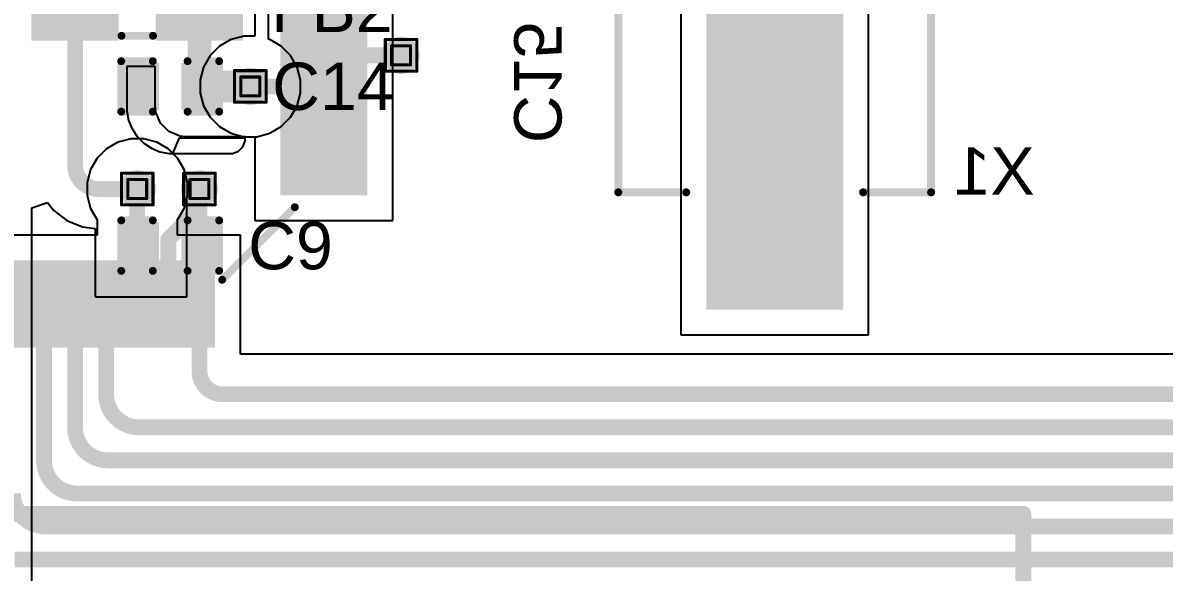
# Model space of a CAD drawing. Header units: inches. Extents: x 0 to 386, y 0 to 148.
# Drawn here: x 119.91 to 138.26, y 48.7 to 57.53 of the extents above; entities that cross this region are included whole.
import ezdxf

# ---------------------------------------------------------------- set-up
doc = ezdxf.new("R2010")
doc.units = ezdxf.units.IN
for name, color, linetype in [('Bottom Layer', 5, 'Continuous'), ('Bottom Overlay', 54, 'Continuous'), ('Bottom Paste', 16, 'Continuous'), ('Bottom Solder', 6, 'Continuous'), ('Drill Drawing', 1, 'Continuous'), ('Top Layer', 1, 'Continuous'), ('Top Overlay', 2, 'Continuous'), ('Top Paste', 8, 'Continuous'), ('Top Solder', 216, 'Continuous'), ('Via Holes', 16, 'Continuous')]:
    doc.layers.add(name, color=color, linetype=linetype)
doc.styles.add('Arial', font='', dxfattribs={"height": 0.2})
doc.styles.get('Arial').set_extended_font_data('Arial')

# ---------------------------------------------------------------- blocks, each defined once
blk = doc.blocks.new('HC_49S_SMD_B_37')
at = {"layer": 'Bottom Layer'}
for points in [[(-7.5, 1), (-2, 1), (-2, -1), (-7.5, -1)], [(2, 1), (7.5, 1), (7.5, -1), (2, -1)]]:
    blk.add_hatch(color=5, dxfattribs=at).paths.add_polyline_path(points)
at = {"layer": 'Bottom Paste'}
for points in [[(-7.5, 1), (-2, 1), (-2, -1), (-7.5, -1)], [(2, 1), (7.5, 1), (7.5, -1), (2, -1)]]:
    blk.add_hatch(color=16, dxfattribs=at).paths.add_polyline_path(points)
at = {"layer": 'Bottom Solder'}
for points in [[(-7.602, 1.102), (-1.898, 1.102), (-1.898, -1.102), (-7.602, -1.102)], [(1.898, 1.102), (7.602, 1.102), (7.602, -1.102), (1.898, -1.102)]]:
    blk.add_hatch(color=6, dxfattribs=at).paths.add_polyline_path(points)
at = {"layer": 'Bottom Overlay', "const_width": 0.127}
for points in [[(-5.715, 1.422), (-5.715, 2.515)], [(5.715, 2.515), (-5.715, 2.515)], [(5.715, 1.422), (5.715, 2.515)], [(-5.715, -2.515), (-5.715, -1.422)], [(5.715, -2.515), (5.715, -1.422)], [(5.715, -2.515), (-5.715, -2.515)]]:
    blk.add_lwpolyline(points, dxfattribs=at)
at = {"layer": 'Bottom Overlay', "const_width": 0.0635}
for points in [[(-5.747, 2.515, 1), (-5.683, 2.515, 1)], [(-5.747, 2.515, 1), (-5.683, 2.515, 1)], [(5.683, 2.515, 1), (5.747, 2.515, 1)], [(5.683, 2.515, 1), (5.747, 2.515, 1)], [(-5.747, 1.422, 1), (-5.683, 1.422, 1)], [(5.683, 1.422, 1), (5.747, 1.422, 1)], [(-5.747, -1.422, 1), (-5.683, -1.422, 1)], [(5.683, -1.422, 1), (5.747, -1.422, 1)], [(-5.747, -2.515, 1), (-5.683, -2.515, 1)], [(-5.747, -2.515, 1), (-5.683, -2.515, 1)], [(5.683, -2.515, 1), (5.747, -2.515, 1)], [(5.683, -2.515, 1), (5.747, -2.515, 1)]]:
    blk.add_lwpolyline(points, format="xyb", close=True, dxfattribs=at)
blk = doc.blocks.new('64_LQFP__10_10__B_39')
at = {"layer": 'Bottom Layer'}
for points in [[(-3.6, 6.35), (-3.6, 5.15), (-3.9, 5.15), (-3.9, 6.35)], [(-3.1, 6.35), (-3.1, 5.15), (-3.4, 5.15), (-3.4, 6.35)], [(-2.6, 6.35), (-2.6, 5.15), (-2.9, 5.15), (-2.9, 6.35)], [(-2.1, 6.35), (-2.1, 5.15), (-2.4, 5.15), (-2.4, 6.35)], [(-1.6, 6.35), (-1.6, 5.15), (-1.9, 5.15), (-1.9, 6.35)], [(-1.1, 6.35), (-1.1, 5.15), (-1.4, 5.15), (-1.4, 6.35)], [(-0.6, 6.35), (-0.6, 5.15), (-0.9, 5.15), (-0.9, 6.35)], [(-0.1, 6.35), (-0.1, 5.15), (-0.4, 5.15), (-0.4, 6.35)], [(0.4, 6.35), (0.4, 5.15), (0.1, 5.15), (0.1, 6.35)], [(0.9, 6.35), (0.9, 5.15), (0.6, 5.15), (0.6, 6.35)], [(1.4, 6.35), (1.4, 5.15), (1.1, 5.15), (1.1, 6.35)], [(1.9, 6.35), (1.9, 5.15), (1.6, 5.15), (1.6, 6.35)], [(2.4, 6.35), (2.4, 5.15), (2.1, 5.15), (2.1, 6.35)], [(2.9, 6.35), (2.9, 5.15), (2.6, 5.15), (2.6, 6.35)], [(3.4, 6.35), (3.4, 5.15), (3.1, 5.15), (3.1, 6.35)], [(3.9, 6.35), (3.9, 5.15), (3.6, 5.15), (3.6, 6.35)], [(-6.35, 3.9), (-5.15, 3.9), (-5.15, 3.6), (-6.35, 3.6)], [(5.15, 3.9), (6.35, 3.9), (6.35, 3.6), (5.15, 3.6)], [(-6.35, 3.4), (-5.15, 3.4), (-5.15, 3.1), (-6.35, 3.1)], [(5.15, 3.4), (6.35, 3.4), (6.35, 3.1), (5.15, 3.1)], [(-6.35, 2.9), (-5.15, 2.9), (-5.15, 2.6), (-6.35, 2.6)], [(5.15, 2.9), (6.35, 2.9), (6.35, 2.6), (5.15, 2.6)], [(-6.35, 2.4), (-5.15, 2.4), (-5.15, 2.1), (-6.35, 2.1)], [(5.15, 2.4), (6.35, 2.4), (6.35, 2.1), (5.15, 2.1)], [(-6.35, 1.9), (-5.15, 1.9), (-5.15, 1.6), (-6.35, 1.6)], [(5.15, 1.9), (6.35, 1.9), (6.35, 1.6), (5.15, 1.6)], [(-6.35, 1.4), (-5.15, 1.4), (-5.15, 1.1), (-6.35, 1.1)], [(5.15, 1.4), (6.35, 1.4), (6.35, 1.1), (5.15, 1.1)], [(-6.35, 0.9), (-5.15, 0.9), (-5.15, 0.6), (-6.35, 0.6)], [(5.15, 0.9), (6.35, 0.9), (6.35, 0.6), (5.15, 0.6)], [(-6.35, 0.4), (-5.15, 0.4), (-5.15, 0.1), (-6.35, 0.1)], [(5.15, 0.4), (6.35, 0.4), (6.35, 0.1), (5.15, 0.1)], [(-6.35, -0.1), (-5.15, -0.1), (-5.15, -0.4), (-6.35, -0.4)], [(5.15, -0.1), (6.35, -0.1), (6.35, -0.4), (5.15, -0.4)], [(-6.35, -0.6), (-5.15, -0.6), (-5.15, -0.9), (-6.35, -0.9)], [(5.15, -0.6), (6.35, -0.6), (6.35, -0.9), (5.15, -0.9)], [(-6.35, -1.1), (-5.15, -1.1), (-5.15, -1.4), (-6.35, -1.4)], [(5.15, -1.1), (6.35, -1.1), (6.35, -1.4), (5.15, -1.4)], [(-6.35, -1.6), (-5.15, -1.6), (-5.15, -1.9), (-6.35, -1.9)], [(5.15, -1.6), (6.35, -1.6), (6.35, -1.9), (5.15, -1.9)], [(-6.35, -2.1), (-5.15, -2.1), (-5.15, -2.4), (-6.35, -2.4)], [(5.15, -2.1), (6.35, -2.1), (6.35, -2.4), (5.15, -2.4)], [(-6.35, -2.6), (-5.15, -2.6), (-5.15, -2.9), (-6.35, -2.9)], [(5.15, -2.6), (6.35, -2.6), (6.35, -2.9), (5.15, -2.9)], [(-6.35, -3.1), (-5.15, -3.1), (-5.15, -3.4), (-6.35, -3.4)], [(5.15, -3.1), (6.35, -3.1), (6.35, -3.4), (5.15, -3.4)], [(-6.35, -3.6), (-5.15, -3.6), (-5.15, -3.9), (-6.35, -3.9)], [(5.15, -3.6), (6.35, -3.6), (6.35, -3.9), (5.15, -3.9)], [(-3.9, -6.35), (-3.9, -5.15), (-3.6, -5.15), (-3.6, -6.35)], [(-3.4, -6.35), (-3.4, -5.15), (-3.1, -5.15), (-3.1, -6.35)], [(-2.9, -6.35), (-2.9, -5.15), (-2.6, -5.15), (-2.6, -6.35)], [(-2.4, -6.35), (-2.4, -5.15), (-2.1, -5.15), (-2.1, -6.35)], [(-1.9, -6.35), (-1.9, -5.15), (-1.6, -5.15), (-1.6, -6.35)], [(-1.4, -6.35), (-1.4, -5.15), (-1.1, -5.15), (-1.1, -6.35)], [(-0.9, -6.35), (-0.9, -5.15), (-0.6, -5.15), (-0.6, -6.35)], [(-0.4, -6.35), (-0.4, -5.15), (-0.1, -5.15), (-0.1, -6.35)], [(0.1, -6.35), (0.1, -5.15), (0.4, -5.15), (0.4, -6.35)], [(0.6, -6.35), (0.6, -5.15), (0.9, -5.15), (0.9, -6.35)], [(1.1, -6.35), (1.1, -5.15), (1.4, -5.15), (1.4, -6.35)], [(1.6, -6.35), (1.6, -5.15), (1.9, -5.15), (1.9, -6.35)], [(2.1, -6.35), (2.1, -5.15), (2.4, -5.15), (2.4, -6.35)], [(2.6, -6.35), (2.6, -5.15), (2.9, -5.15), (2.9, -6.35)], [(3.1, -6.35), (3.1, -5.15), (3.4, -5.15), (3.4, -6.35)], [(3.6, -6.35), (3.6, -5.15), (3.9, -5.15), (3.9, -6.35)]]:
    blk.add_hatch(color=5, dxfattribs=at).paths.add_polyline_path(points)
at = {"layer": 'Bottom Overlay'}
blk.add_hatch(color=54, dxfattribs=at).paths.add_polyline_path([(-5.055, -3.962), (-4.75, -3.962), (-4.75, -3.531), (-5.055, -3.531)])
at = {"layer": 'Bottom Paste'}
for points in [[(-3.6, 6.35), (-3.6, 5.15), (-3.9, 5.15), (-3.9, 6.35)], [(-3.1, 6.35), (-3.1, 5.15), (-3.4, 5.15), (-3.4, 6.35)], [(-2.6, 6.35), (-2.6, 5.15), (-2.9, 5.15), (-2.9, 6.35)], [(-2.1, 6.35), (-2.1, 5.15), (-2.4, 5.15), (-2.4, 6.35)], [(-1.6, 6.35), (-1.6, 5.15), (-1.9, 5.15), (-1.9, 6.35)], [(-1.1, 6.35), (-1.1, 5.15), (-1.4, 5.15), (-1.4, 6.35)], [(-0.6, 6.35), (-0.6, 5.15), (-0.9, 5.15), (-0.9, 6.35)], [(-0.1, 6.35), (-0.1, 5.15), (-0.4, 5.15), (-0.4, 6.35)], [(0.4, 6.35), (0.4, 5.15), (0.1, 5.15), (0.1, 6.35)], [(0.9, 6.35), (0.9, 5.15), (0.6, 5.15), (0.6, 6.35)], [(1.4, 6.35), (1.4, 5.15), (1.1, 5.15), (1.1, 6.35)], [(1.9, 6.35), (1.9, 5.15), (1.6, 5.15), (1.6, 6.35)], [(2.4, 6.35), (2.4, 5.15), (2.1, 5.15), (2.1, 6.35)], [(2.9, 6.35), (2.9, 5.15), (2.6, 5.15), (2.6, 6.35)], [(3.4, 6.35), (3.4, 5.15), (3.1, 5.15), (3.1, 6.35)], [(3.9, 6.35), (3.9, 5.15), (3.6, 5.15), (3.6, 6.35)], [(-6.35, 3.9), (-5.15, 3.9), (-5.15, 3.6), (-6.35, 3.6)], [(5.15, 3.9), (6.35, 3.9), (6.35, 3.6), (5.15, 3.6)], [(-6.35, 3.4), (-5.15, 3.4), (-5.15, 3.1), (-6.35, 3.1)], [(5.15, 3.4), (6.35, 3.4), (6.35, 3.1), (5.15, 3.1)], [(-6.35, 2.9), (-5.15, 2.9), (-5.15, 2.6), (-6.35, 2.6)], [(5.15, 2.9), (6.35, 2.9), (6.35, 2.6), (5.15, 2.6)], [(-6.35, 2.4), (-5.15, 2.4), (-5.15, 2.1), (-6.35, 2.1)], [(5.15, 2.4), (6.35, 2.4), (6.35, 2.1), (5.15, 2.1)], [(-6.35, 1.9), (-5.15, 1.9), (-5.15, 1.6), (-6.35, 1.6)], [(5.15, 1.9), (6.35, 1.9), (6.35, 1.6), (5.15, 1.6)], [(-6.35, 1.4), (-5.15, 1.4), (-5.15, 1.1), (-6.35, 1.1)], [(5.15, 1.4), (6.35, 1.4), (6.35, 1.1), (5.15, 1.1)], [(-6.35, 0.9), (-5.15, 0.9), (-5.15, 0.6), (-6.35, 0.6)], [(5.15, 0.9), (6.35, 0.9), (6.35, 0.6), (5.15, 0.6)], [(-6.35, 0.4), (-5.15, 0.4), (-5.15, 0.1), (-6.35, 0.1)], [(5.15, 0.4), (6.35, 0.4), (6.35, 0.1), (5.15, 0.1)], [(-6.35, -0.1), (-5.15, -0.1), (-5.15, -0.4), (-6.35, -0.4)], [(5.15, -0.1), (6.35, -0.1), (6.35, -0.4), (5.15, -0.4)], [(-6.35, -0.6), (-5.15, -0.6), (-5.15, -0.9), (-6.35, -0.9)], [(5.15, -0.6), (6.35, -0.6), (6.35, -0.9), (5.15, -0.9)], [(-6.35, -1.1), (-5.15, -1.1), (-5.15, -1.4), (-6.35, -1.4)], [(5.15, -1.1), (6.35, -1.1), (6.35, -1.4), (5.15, -1.4)], [(-6.35, -1.6), (-5.15, -1.6), (-5.15, -1.9), (-6.35, -1.9)], [(5.15, -1.6), (6.35, -1.6), (6.35, -1.9), (5.15, -1.9)], [(-6.35, -2.1), (-5.15, -2.1), (-5.15, -2.4), (-6.35, -2.4)], [(5.15, -2.1), (6.35, -2.1), (6.35, -2.4), (5.15, -2.4)], [(-6.35, -2.6), (-5.15, -2.6), (-5.15, -2.9), (-6.35, -2.9)], [(5.15, -2.6), (6.35, -2.6), (6.35, -2.9), (5.15, -2.9)], [(-6.35, -3.1), (-5.15, -3.1), (-5.15, -3.4), (-6.35, -3.4)], [(5.15, -3.1), (6.35, -3.1), (6.35, -3.4), (5.15, -3.4)], [(-6.35, -3.6), (-5.15, -3.6), (-5.15, -3.9), (-6.35, -3.9)], [(5.15, -3.6), (6.35, -3.6), (6.35, -3.9), (5.15, -3.9)], [(-3.9, -6.35), (-3.9, -5.15), (-3.6, -5.15), (-3.6, -6.35)], [(-3.4, -6.35), (-3.4, -5.15), (-3.1, -5.15), (-3.1, -6.35)], [(-2.9, -6.35), (-2.9, -5.15), (-2.6, -5.15), (-2.6, -6.35)], [(-2.4, -6.35), (-2.4, -5.15), (-2.1, -5.15), (-2.1, -6.35)], [(-1.9, -6.35), (-1.9, -5.15), (-1.6, -5.15), (-1.6, -6.35)], [(-1.4, -6.35), (-1.4, -5.15), (-1.1, -5.15), (-1.1, -6.35)], [(-0.9, -6.35), (-0.9, -5.15), (-0.6, -5.15), (-0.6, -6.35)], [(-0.4, -6.35), (-0.4, -5.15), (-0.1, -5.15), (-0.1, -6.35)], [(0.1, -6.35), (0.1, -5.15), (0.4, -5.15), (0.4, -6.35)], [(0.6, -6.35), (0.6, -5.15), (0.9, -5.15), (0.9, -6.35)], [(1.1, -6.35), (1.1, -5.15), (1.4, -5.15), (1.4, -6.35)], [(1.6, -6.35), (1.6, -5.15), (1.9, -5.15), (1.9, -6.35)], [(2.1, -6.35), (2.1, -5.15), (2.4, -5.15), (2.4, -6.35)], [(2.6, -6.35), (2.6, -5.15), (2.9, -5.15), (2.9, -6.35)], [(3.1, -6.35), (3.1, -5.15), (3.4, -5.15), (3.4, -6.35)], [(3.6, -6.35), (3.6, -5.15), (3.9, -5.15), (3.9, -6.35)]]:
    blk.add_hatch(color=16, dxfattribs=at).paths.add_polyline_path(points)
at = {"layer": 'Bottom Solder'}
for points in [[(-3.498, 6.452), (-3.498, 5.048), (-4.002, 5.048), (-4.002, 6.452)], [(-2.998, 6.452), (-2.998, 5.048), (-3.502, 5.048), (-3.502, 6.452)], [(-2.498, 6.452), (-2.498, 5.048), (-3.002, 5.048), (-3.002, 6.452)], [(-1.998, 6.452), (-1.998, 5.048), (-2.502, 5.048), (-2.502, 6.452)], [(-1.498, 6.452), (-1.498, 5.048), (-2.002, 5.048), (-2.002, 6.452)], [(-0.998, 6.452), (-0.998, 5.048), (-1.502, 5.048), (-1.502, 6.452)], [(-0.498, 6.452), (-0.498, 5.048), (-1.002, 5.048), (-1.002, 6.452)], [(0.002, 6.452), (0.002, 5.048), (-0.502, 5.048), (-0.502, 6.452)], [(0.502, 6.452), (0.502, 5.048), (-0.002, 5.048), (-0.002, 6.452)], [(1.002, 6.452), (1.002, 5.048), (0.498, 5.048), (0.498, 6.452)], [(1.502, 6.452), (1.502, 5.048), (0.998, 5.048), (0.998, 6.452)], [(2.002, 6.452), (2.002, 5.048), (1.498, 5.048), (1.498, 6.452)], [(2.502, 6.452), (2.502, 5.048), (1.998, 5.048), (1.998, 6.452)], [(3.002, 6.452), (3.002, 5.048), (2.498, 5.048), (2.498, 6.452)], [(3.502, 6.452), (3.502, 5.048), (2.998, 5.048), (2.998, 6.452)], [(4.002, 6.452), (4.002, 5.048), (3.498, 5.048), (3.498, 6.452)], [(-6.452, 4.002), (-5.048, 4.002), (-5.048, 3.498), (-6.452, 3.498)], [(5.048, 4.002), (6.452, 4.002), (6.452, 3.498), (5.048, 3.498)], [(-6.452, 3.502), (-5.048, 3.502), (-5.048, 2.998), (-6.452, 2.998)], [(5.048, 3.502), (6.452, 3.502), (6.452, 2.998), (5.048, 2.998)], [(-6.452, 3.002), (-5.048, 3.002), (-5.048, 2.498), (-6.452, 2.498)], [(5.048, 3.002), (6.452, 3.002), (6.452, 2.498), (5.048, 2.498)], [(-6.452, 2.502), (-5.048, 2.502), (-5.048, 1.998), (-6.452, 1.998)], [(5.048, 2.502), (6.452, 2.502), (6.452, 1.998), (5.048, 1.998)], [(-6.452, 2.002), (-5.048, 2.002), (-5.048, 1.498), (-6.452, 1.498)], [(5.048, 2.002), (6.452, 2.002), (6.452, 1.498), (5.048, 1.498)], [(-6.452, 1.502), (-5.048, 1.502), (-5.048, 0.998), (-6.452, 0.998)], [(5.048, 1.502), (6.452, 1.502), (6.452, 0.998), (5.048, 0.998)], [(-6.452, 1.002), (-5.048, 1.002), (-5.048, 0.498), (-6.452, 0.498)], [(5.048, 1.002), (6.452, 1.002), (6.452, 0.498), (5.048, 0.498)], [(-6.452, 0.502), (-5.048, 0.502), (-5.048, -0.002), (-6.452, -0.002)], [(5.048, 0.502), (6.452, 0.502), (6.452, -0.002), (5.048, -0.002)], [(-6.452, 0.002), (-5.048, 0.002), (-5.048, -0.502), (-6.452, -0.502)], [(5.048, 0.002), (6.452, 0.002), (6.452, -0.502), (5.048, -0.502)], [(-6.452, -0.498), (-5.048, -0.498), (-5.048, -1.002), (-6.452, -1.002)], [(5.048, -0.498), (6.452, -0.498), (6.452, -1.002), (5.048, -1.002)], [(-6.452, -0.998), (-5.048, -0.998), (-5.048, -1.502), (-6.452, -1.502)], [(5.048, -0.998), (6.452, -0.998), (6.452, -1.502), (5.048, -1.502)], [(-6.452, -1.498), (-5.048, -1.498), (-5.048, -2.002), (-6.452, -2.002)], [(5.048, -1.498), (6.452, -1.498), (6.452, -2.002), (5.048, -2.002)], [(-6.452, -1.998), (-5.048, -1.998), (-5.048, -2.502), (-6.452, -2.502)], [(5.048, -1.998), (6.452, -1.998), (6.452, -2.502), (5.048, -2.502)], [(-6.452, -2.498), (-5.048, -2.498), (-5.048, -3.002), (-6.452, -3.002)], [(5.048, -2.498), (6.452, -2.498), (6.452, -3.002), (5.048, -3.002)], [(-6.452, -2.998), (-5.048, -2.998), (-5.048, -3.502), (-6.452, -3.502)], [(5.048, -2.998), (6.452, -2.998), (6.452, -3.502), (5.048, -3.502)], [(-6.452, -3.498), (-5.048, -3.498), (-5.048, -4.002), (-6.452, -4.002)], [(5.048, -3.498), (6.452, -3.498), (6.452, -4.002), (5.048, -4.002)], [(-4.002, -6.452), (-4.002, -5.048), (-3.498, -5.048), (-3.498, -6.452)], [(-3.502, -6.452), (-3.502, -5.048), (-2.998, -5.048), (-2.998, -6.452)], [(-3.002, -6.452), (-3.002, -5.048), (-2.498, -5.048), (-2.498, -6.452)], [(-2.502, -6.452), (-2.502, -5.048), (-1.998, -5.048), (-1.998, -6.452)], [(-2.002, -6.452), (-2.002, -5.048), (-1.498, -5.048), (-1.498, -6.452)], [(-1.502, -6.452), (-1.502, -5.048), (-0.998, -5.048), (-0.998, -6.452)], [(-1.002, -6.452), (-1.002, -5.048), (-0.498, -5.048), (-0.498, -6.452)], [(-0.502, -6.452), (-0.502, -5.048), (0.002, -5.048), (0.002, -6.452)], [(-0.002, -6.452), (-0.002, -5.048), (0.502, -5.048), (0.502, -6.452)], [(0.498, -6.452), (0.498, -5.048), (1.002, -5.048), (1.002, -6.452)], [(0.998, -6.452), (0.998, -5.048), (1.502, -5.048), (1.502, -6.452)], [(1.498, -6.452), (1.498, -5.048), (2.002, -5.048), (2.002, -6.452)], [(1.998, -6.452), (1.998, -5.048), (2.502, -5.048), (2.502, -6.452)], [(2.498, -6.452), (2.498, -5.048), (3.002, -5.048), (3.002, -6.452)], [(2.998, -6.452), (2.998, -5.048), (3.502, -5.048), (3.502, -6.452)], [(3.498, -6.452), (3.498, -5.048), (4.002, -5.048), (4.002, -6.452)]]:
    blk.add_hatch(color=6, dxfattribs=at).paths.add_polyline_path(points)
at = {"layer": 'Bottom Overlay', "const_width": 0.127}
for points in [[(-4.115, 5.359), (-5.283, 4.191)], [(5.283, 4.191), (4.115, 5.359)], [(-6.629, -3.632), (-6.629, -3.886)], [(-6.502, -3.759), (-6.629, -3.632)], [(-6.502, -3.759), (-6.629, -3.886)], [(-4.115, -5.359), (-5.283, -4.191)], [(5.283, -4.191), (4.115, -5.359)]]:
    blk.add_lwpolyline(points, dxfattribs=at)
at = {"layer": 'Bottom Overlay', "const_width": 0.0635}
for points in [[(-4.147, 5.359, 1), (-4.083, 5.359, 1)], [(4.083, 5.359, 1), (4.147, 5.359, 1)], [(-5.315, 4.191, 1), (-5.251, 4.191, 1)], [(5.251, 4.191, 1), (5.315, 4.191, 1)], [(-6.661, -3.632, 1), (-6.598, -3.632, 1)], [(-6.661, -3.632, 1), (-6.598, -3.632, 1)], [(-6.661, -3.886, 1), (-6.598, -3.886, 1)], [(-6.661, -3.886, 1), (-6.598, -3.886, 1)], [(-6.534, -3.759, 1), (-6.471, -3.759, 1)], [(-6.534, -3.759, 1), (-6.471, -3.759, 1)], [(-5.315, -4.191, 1), (-5.251, -4.191, 1)], [(5.251, -4.191, 1), (5.315, -4.191, 1)], [(-4.147, -5.359, 1), (-4.083, -5.359, 1)], [(4.083, -5.359, 1), (4.147, -5.359, 1)]]:
    blk.add_lwpolyline(points, format="xyb", close=True, dxfattribs=at)
blk = doc.blocks.new('I___0805_79')
at = {"layer": 'Top Layer'}
for points in [[(-1.6, 0.66), (-0.4, 0.66), (-0.4, -0.66), (-1.6, -0.66)], [(0.4, 0.66), (1.6, 0.66), (1.6, -0.66), (0.4, -0.66)]]:
    blk.add_hatch(color=1, dxfattribs=at).paths.add_polyline_path(points)
at = {"layer": 'Top Paste'}
for points in [[(-1.6, 0.66), (-0.4, 0.66), (-0.4, -0.66), (-1.6, -0.66)], [(0.4, 0.66), (1.6, 0.66), (1.6, -0.66), (0.4, -0.66)]]:
    blk.add_hatch(color=8, dxfattribs=at).paths.add_polyline_path(points)
at = {"layer": 'Top Solder'}
for points in [[(-1.702, 0.762), (-0.298, 0.762), (-0.298, -0.762), (-1.702, -0.762)], [(0.298, 0.762), (1.702, 0.762), (1.702, -0.762), (0.298, -0.762)]]:
    blk.add_hatch(color=216, dxfattribs=at).paths.add_polyline_path(points)
at = {"layer": 'Top Overlay', "const_width": 0.127}
for points in [[(0.254, 0.686), (-0.254, 0.686)], [(0.254, -0.686), (-0.254, -0.686)]]:
    blk.add_lwpolyline(points, dxfattribs=at)
at = {"layer": 'Top Overlay', "const_width": 0.0635}
for points in [[(-0.286, 0.686, 1), (-0.222, 0.686, 1)], [(0.222, 0.686, 1), (0.286, 0.686, 1)], [(-0.286, -0.686, 1), (-0.222, -0.686, 1)], [(0.222, -0.686, 1), (0.286, -0.686, 1)]]:
    blk.add_lwpolyline(points, format="xyb", close=True, dxfattribs=at)
blk = doc.blocks.new('____0402_112')
at = {"layer": 'Top Layer'}
for points in [[(-0.699, -0.318), (-0.699, 0.318), (-0.241, 0.318), (-0.241, -0.318)], [(0.241, -0.318), (0.241, 0.318), (0.699, 0.318), (0.699, -0.318)]]:
    blk.add_hatch(color=1, dxfattribs=at).paths.add_polyline_path(points)
at = {"layer": 'Top Paste'}
for points in [[(-0.699, -0.318), (-0.699, 0.318), (-0.241, 0.318), (-0.241, -0.318)], [(0.241, -0.318), (0.241, 0.318), (0.699, 0.318), (0.699, -0.318)]]:
    blk.add_hatch(color=8, dxfattribs=at).paths.add_polyline_path(points)
at = {"layer": 'Top Solder'}
for points in [[(-0.758, -0.377), (-0.758, 0.377), (-0.181, 0.377), (-0.181, -0.377)], [(0.181, -0.377), (0.181, 0.377), (0.759, 0.377), (0.759, -0.377)]]:
    blk.add_hatch(color=216, dxfattribs=at).paths.add_polyline_path(points)
at = {"layer": 'Top Overlay', "const_width": 0.127}
for points in [[(-0.279, 0.406), (-0.787, 0.406)], [(-0.787, 0.406), (-0.787, -0.406)], [(0.787, 0.406), (0.279, 0.406)], [(0.787, 0.406), (0.787, -0.406)], [(-0.279, -0.406), (-0.787, -0.406)], [(0.787, -0.406), (0.279, -0.406)]]:
    blk.add_lwpolyline(points, dxfattribs=at)
at = {"layer": 'Top Overlay', "const_width": 0.0635}
for points in [[(-0.819, 0.406, 1), (-0.756, 0.406, 1)], [(-0.819, 0.406, 1), (-0.756, 0.406, 1)], [(-0.311, 0.406, 1), (-0.248, 0.406, 1)], [(0.248, 0.406, 1), (0.311, 0.406, 1)], [(0.756, 0.406, 1), (0.819, 0.406, 1)], [(0.756, 0.406, 1), (0.819, 0.406, 1)], [(-0.819, -0.406, 1), (-0.756, -0.406, 1)], [(-0.819, -0.406, 1), (-0.756, -0.406, 1)], [(-0.311, -0.406, 1), (-0.248, -0.406, 1)], [(0.248, -0.406, 1), (0.311, -0.406, 1)], [(0.756, -0.406, 1), (0.819, -0.406, 1)], [(0.756, -0.406, 1), (0.819, -0.406, 1)]]:
    blk.add_lwpolyline(points, format="xyb", close=True, dxfattribs=at)
blk = doc.blocks.new('____0402_117')
at = {"layer": 'Top Layer'}
for points in [[(-0.699, -0.318), (-0.699, 0.318), (-0.241, 0.318), (-0.241, -0.318)], [(0.241, -0.318), (0.241, 0.318), (0.699, 0.318), (0.699, -0.318)]]:
    blk.add_hatch(color=1, dxfattribs=at).paths.add_polyline_path(points)
at = {"layer": 'Top Paste'}
for points in [[(-0.699, -0.318), (-0.699, 0.318), (-0.241, 0.318), (-0.241, -0.318)], [(0.241, -0.318), (0.241, 0.318), (0.699, 0.318), (0.699, -0.318)]]:
    blk.add_hatch(color=8, dxfattribs=at).paths.add_polyline_path(points)
at = {"layer": 'Top Solder'}
for points in [[(-0.758, -0.377), (-0.758, 0.377), (-0.181, 0.377), (-0.181, -0.377)], [(0.181, -0.377), (0.181, 0.377), (0.758, 0.377), (0.758, -0.377)]]:
    blk.add_hatch(color=216, dxfattribs=at).paths.add_polyline_path(points)
at = {"layer": 'Top Overlay', "const_width": 0.127}
for points in [[(-0.787, 0.406), (-0.279, 0.406)], [(-0.787, -0.406), (-0.787, 0.406)], [(0.279, 0.406), (0.787, 0.406)], [(0.787, 0.406), (0.787, -0.406)], [(-0.787, -0.406), (-0.279, -0.406)], [(0.279, -0.406), (0.787, -0.406)]]:
    blk.add_lwpolyline(points, dxfattribs=at)
at = {"layer": 'Top Overlay', "const_width": 0.0635}
for points in [[(-0.819, 0.406, 1), (-0.756, 0.406, 1)], [(-0.819, 0.406, 1), (-0.756, 0.406, 1)], [(-0.311, 0.406, 1), (-0.248, 0.406, 1)], [(0.248, 0.406, 1), (0.311, 0.406, 1)], [(0.756, 0.406, 1), (0.819, 0.406, 1)], [(0.756, 0.406, 1), (0.819, 0.406, 1)], [(-0.819, -0.406, 1), (-0.756, -0.406, 1)], [(-0.819, -0.406, 1), (-0.756, -0.406, 1)], [(-0.311, -0.406, 1), (-0.248, -0.406, 1)], [(0.248, -0.406, 1), (0.311, -0.406, 1)], [(0.756, -0.406, 1), (0.819, -0.406, 1)], [(0.756, -0.406, 1), (0.819, -0.406, 1)]]:
    blk.add_lwpolyline(points, format="xyb", close=True, dxfattribs=at)

msp = doc.modelspace()

# ---------------------------------------------------------------- hatches: boundary and pattern name
at = {"layer": 'Bottom Layer'}
h = msp.add_hatch(color=5, dxfattribs=at)
edge = h.paths.add_edge_path()
edge.add_arc((125.992, 57.012), 0.3, 0, 360)
h = msp.add_hatch(color=5, dxfattribs=at)
edge = h.paths.add_edge_path()
edge.add_arc((123.568, 56.512), 0.3, 0, 360)
h = msp.add_hatch(color=5, dxfattribs=at)
edge = h.paths.add_edge_path()
edge.add_arc((121.75, 54.862), 0.3, 0, 360)
h = msp.add_hatch(color=5, dxfattribs=at)
edge = h.paths.add_edge_path()
edge.add_arc((122.75, 54.862), 0.3, 0, 360)
at = {"layer": 'Top Layer'}
h = msp.add_hatch(color=1, dxfattribs=at)
edge = h.paths.add_edge_path()
edge.add_arc((125.992, 57.012), 0.3, 0, 360)
h = msp.add_hatch(color=1, dxfattribs=at)
edge = h.paths.add_edge_path()
edge.add_arc((123.568, 56.512), 0.3, 0, 360)
h = msp.add_hatch(color=1, dxfattribs=at)
edge = h.paths.add_edge_path()
edge.add_arc((121.75, 54.862), 0.3, 0, 360)
h = msp.add_hatch(color=1, dxfattribs=at)
edge = h.paths.add_edge_path()
edge.add_arc((122.75, 54.862), 0.3, 0, 360)
at = {"layer": 'Via Holes'}
h = msp.add_hatch(color=7, dxfattribs=at)
edge = h.paths.add_edge_path()
edge.add_arc((125.992, 57.012), 0.15, 0, 360)
h = msp.add_hatch(color=7, dxfattribs=at)
edge = h.paths.add_edge_path()
edge.add_arc((123.568, 56.512), 0.15, 0, 360)
h = msp.add_hatch(color=7, dxfattribs=at)
edge = h.paths.add_edge_path()
edge.add_arc((121.75, 54.862), 0.15, 0, 360)
h = msp.add_hatch(color=7, dxfattribs=at)
edge = h.paths.add_edge_path()
edge.add_arc((122.75, 54.862), 0.15, 0, 360)

# ---------------------------------------------------------------- linework, layer by layer
at = {"layer": 'Bottom Layer'}
for p, q in [((130.492, 59.032), (130.492, 52.516)), ((133.508, 52.516), (133.508, 59.032)), ((123.642, 58.704), (123.642, 57.32)), ((125.858, 57.354), (125.858, 58.354)), ((123.256, 57.265), (123.072, 57.159)), ((123.462, 57.32), (123.256, 57.265)), ((123.642, 57.32), (123.462, 57.32)), ((125.858, 56.854), (125.858, 57.354)), ((123.072, 57.159), (122.921, 57.008)), ((122.921, 57.008), (122.815, 56.824)), ((122.815, 56.824), (122.76, 56.618)), ((125.858, 55.854), (125.858, 56.854)), ((122.76, 56.618), (122.76, 56.406)), ((122.76, 56.406), (122.815, 56.2)), ((122.815, 56.2), (122.921, 56.016)), ((122.921, 56.016), (123.072, 55.865)), ((123.072, 55.865), (123.256, 55.759)), ((125.858, 54.854), (125.858, 55.854)), ((121.438, 55.615), (121.254, 55.509)), ((121.644, 55.67), (121.438, 55.615)), ((121.856, 55.67), (121.644, 55.67)), ((122.062, 55.615), (121.856, 55.67)), ((122.246, 55.509), (122.062, 55.615)), ((123.256, 55.759), (123.462, 55.704)), ((123.462, 55.704), (123.642, 55.704)), ((123.642, 55.704), (123.642, 54.354)), ((121.254, 55.509), (121.103, 55.358)), ((122.397, 55.358), (122.246, 55.509)), ((121.103, 55.358), (120.997, 55.174)), ((122.503, 55.174), (122.397, 55.358)), ((120.997, 55.174), (120.942, 54.968)), ((122.558, 54.968), (122.503, 55.174)), ((120.942, 54.968), (120.942, 54.756)), ((122.558, 54.756), (122.558, 54.968)), ((120.942, 54.756), (120.997, 54.55)), ((122.503, 54.55), (122.558, 54.756)), ((125.858, 54.354), (125.858, 54.854)), ((120.997, 54.55), (121.103, 54.367)), ((122.397, 54.367), (122.503, 54.55)), ((121.103, 54.367), (121.103, 54.12)), ((122.397, 54.12), (122.397, 54.367)), ((123.642, 54.354), (125.858, 54.354)), ((121.103, 54.12), (118.024, 54.12)), ((123.408, 54.12), (122.397, 54.12)), ((123.408, 52.209), (123.408, 54.12)), ((130.492, 52.516), (133.508, 52.516)), ((123.785, 52.209), (123.408, 52.209)), ((143.68, 52.209), (123.785, 52.209))]:
    msp.add_line(p, q, dxfattribs=at)
at = {"layer": 'Bottom Layer', "const_width": 0.254}
for points in [[(132, 55.774), (132, 59.298)], [(124.75, 57.012), (125.992, 57.012)], [(123.568, 56.512), (124.75, 56.512)], [(121.75, 53.012), (121.75, 54.862)], [(122.684, 54.796), (122.75, 54.862)], [(122.684, 54.486), (122.684, 54.796)], [(122.25, 54.052), (122.684, 54.486)], [(122.25, 53.012), (122.25, 54.052)], [(120.25, 50.499), (120.25, 53.012)], [(120.75, 51.03), (120.75, 53.012)], [(121.25, 51.562), (121.25, 53.012)], [(122.75, 51.935), (122.75, 53.012)], [(123.123, 51.562), (123.785, 51.562)], [(123.785, 51.562), (143.68, 51.562)], [(121.781, 51.03), (122.9, 51.03)], [(122.9, 51.03), (173.239, 51.03)], [(121.281, 50.499), (123.354, 50.499)], [(123.354, 50.499), (213.197, 50.499)], [(120.781, 49.967), (123.354, 49.967)], [(123.354, 49.967), (213.283, 49.967)], [(120.281, 49.436), (123.354, 49.436)], [(123.354, 49.436), (173.245, 49.436)], [(119.781, 48.905), (123.569, 48.905)], [(123.569, 48.905), (144.755, 48.905)]]:
    msp.add_lwpolyline(points, dxfattribs=at)
at = {"layer": 'Bottom Layer', "const_width": 0.127}
for points in [[(124.686, 57.012, 1), (124.813, 57.012, 1)], [(125.929, 57.012, 1), (126.056, 57.012, 1)], [(123.505, 56.512, 1), (123.632, 56.512, 1)], [(124.686, 56.512, 1), (124.813, 56.512, 1)], [(131.937, 55.774, 1), (132.064, 55.774, 1)], [(121.686, 54.862, 1), (121.813, 54.862, 1)], [(122.62, 54.796, 1), (122.747, 54.796, 1)], [(122.62, 54.796, 1), (122.747, 54.796, 1)], [(122.687, 54.862, 1), (122.814, 54.862, 1)], [(122.62, 54.486, 1), (122.747, 54.486, 1)], [(122.62, 54.486, 1), (122.747, 54.486, 1)], [(122.186, 54.052, 1), (122.313, 54.052, 1)], [(122.186, 54.052, 1), (122.313, 54.052, 1)], [(120.186, 53.012, 1), (120.313, 53.012, 1)], [(120.686, 53.012, 1), (120.813, 53.012, 1)], [(121.186, 53.012, 1), (121.313, 53.012, 1)], [(121.686, 53.012, 1), (121.813, 53.012, 1)], [(122.186, 53.012, 1), (122.313, 53.012, 1)], [(122.686, 53.012, 1), (122.813, 53.012, 1)], [(122.686, 51.935, 1), (122.813, 51.935, 1)], [(122.686, 51.935, 1), (122.813, 51.935, 1)], [(121.186, 51.562, 1), (121.313, 51.562, 1)], [(121.186, 51.562, 1), (121.313, 51.562, 1)], [(123.059, 51.562, 1), (123.186, 51.562, 1)], [(123.059, 51.562, 1), (123.186, 51.562, 1)], [(123.721, 51.562, 1), (123.848, 51.562, 1)], [(123.721, 51.562, 1), (123.848, 51.562, 1)], [(120.686, 51.03, 1), (120.813, 51.03, 1)], [(120.686, 51.03, 1), (120.813, 51.03, 1)], [(121.718, 51.03, 1), (121.845, 51.03, 1)], [(121.718, 51.03, 1), (121.845, 51.03, 1)], [(122.836, 51.03, 1), (122.963, 51.03, 1)], [(122.836, 51.03, 1), (122.963, 51.03, 1)], [(120.186, 50.499, 1), (120.313, 50.499, 1)], [(120.186, 50.499, 1), (120.313, 50.499, 1)], [(121.218, 50.499, 1), (121.345, 50.499, 1)], [(121.218, 50.499, 1), (121.345, 50.499, 1)], [(123.29, 50.499, 1), (123.417, 50.499, 1)], [(123.29, 50.499, 1), (123.417, 50.499, 1)], [(120.718, 49.967, 1), (120.845, 49.967, 1)], [(120.718, 49.967, 1), (120.845, 49.967, 1)], [(123.29, 49.967, 1), (123.417, 49.967, 1)], [(123.29, 49.967, 1), (123.417, 49.967, 1)], [(120.218, 49.436, 1), (120.345, 49.436, 1)], [(120.218, 49.436, 1), (120.345, 49.436, 1)], [(123.29, 49.436, 1), (123.417, 49.436, 1)], [(123.29, 49.436, 1), (123.417, 49.436, 1)], [(123.506, 48.905, 1), (123.633, 48.905, 1)], [(123.506, 48.905, 1), (123.633, 48.905, 1)]]:
    msp.add_lwpolyline(points, format="xyb", close=True, dxfattribs=at)
at = {"layer": 'Bottom Layer', "const_width": 0.254}
for points in [[(123.123, 51.562, -0.414214), (122.75, 51.935)], [(121.781, 51.03, -0.414214), (121.25, 51.562)], [(121.281, 50.499, -0.414214), (120.75, 51.03)], [(120.781, 49.967, -0.414214), (120.25, 50.499)], [(120.281, 49.436, -0.414214), (119.75, 49.967)]]:
    msp.add_lwpolyline(points, format="xyb", dxfattribs=at)
at = {"layer": 'Drill Drawing', "const_width": 0.0508}
for points in [[(125.738, 57.266), (126.246, 57.266)], [(125.738, 56.758), (125.738, 57.266)], [(126.246, 56.758), (126.246, 57.266)], [(125.84, 57.164), (126.145, 57.164)], [(125.84, 56.86), (125.84, 57.164)], [(126.145, 56.86), (126.145, 57.164)], [(123.314, 56.766), (123.822, 56.766)], [(123.314, 56.258), (123.314, 56.766)], [(123.822, 56.258), (123.822, 56.766)], [(125.738, 56.758), (126.246, 56.758)], [(125.84, 56.86), (126.145, 56.86)], [(123.416, 56.664), (123.72, 56.664)], [(123.416, 56.36), (123.416, 56.664)], [(123.72, 56.36), (123.72, 56.664)], [(123.416, 56.36), (123.72, 56.36)], [(123.314, 56.258), (123.822, 56.258)], [(121.496, 55.116), (122.004, 55.116)], [(121.496, 54.608), (121.496, 55.116)], [(122.004, 54.608), (122.004, 55.116)], [(122.496, 55.116), (123.004, 55.116)], [(122.496, 54.608), (122.496, 55.116)], [(123.004, 54.608), (123.004, 55.116)], [(121.598, 55.014), (121.902, 55.014)], [(121.598, 54.71), (121.598, 55.014)], [(121.902, 54.71), (121.902, 55.014)], [(122.598, 55.014), (122.902, 55.014)], [(122.598, 54.71), (122.598, 55.014)], [(122.902, 54.71), (122.902, 55.014)], [(121.598, 54.71), (121.902, 54.71)], [(122.598, 54.71), (122.902, 54.71)], [(121.496, 54.608), (122.004, 54.608)], [(122.496, 54.608), (123.004, 54.608)]]:
    msp.add_lwpolyline(points, dxfattribs=at)
at = {"layer": 'Drill Drawing', "const_width": 0.0254}
for points in [[(125.726, 57.266, 1), (125.751, 57.266, 1)], [(125.726, 57.266, 1), (125.751, 57.266, 1)], [(126.234, 57.266, 1), (126.259, 57.266, 1)], [(126.234, 57.266, 1), (126.259, 57.266, 1)], [(125.827, 57.164, 1), (125.853, 57.164, 1)], [(125.827, 57.164, 1), (125.853, 57.164, 1)], [(126.132, 57.164, 1), (126.157, 57.164, 1)], [(126.132, 57.164, 1), (126.157, 57.164, 1)], [(123.301, 56.766, 1), (123.327, 56.766, 1)], [(123.301, 56.766, 1), (123.327, 56.766, 1)], [(123.809, 56.766, 1), (123.835, 56.766, 1)], [(123.809, 56.766, 1), (123.835, 56.766, 1)], [(125.726, 56.758, 1), (125.751, 56.758, 1)], [(125.726, 56.758, 1), (125.751, 56.758, 1)], [(125.827, 56.86, 1), (125.853, 56.86, 1)], [(125.827, 56.86, 1), (125.853, 56.86, 1)], [(126.132, 56.86, 1), (126.157, 56.86, 1)], [(126.132, 56.86, 1), (126.157, 56.86, 1)], [(126.234, 56.758, 1), (126.259, 56.758, 1)], [(126.234, 56.758, 1), (126.259, 56.758, 1)], [(123.403, 56.664, 1), (123.428, 56.664, 1)], [(123.403, 56.664, 1), (123.428, 56.664, 1)], [(123.708, 56.664, 1), (123.733, 56.664, 1)], [(123.708, 56.664, 1), (123.733, 56.664, 1)], [(123.403, 56.36, 1), (123.428, 56.36, 1)], [(123.403, 56.36, 1), (123.428, 56.36, 1)], [(123.708, 56.36, 1), (123.733, 56.36, 1)], [(123.708, 56.36, 1), (123.733, 56.36, 1)], [(123.301, 56.258, 1), (123.327, 56.258, 1)], [(123.301, 56.258, 1), (123.327, 56.258, 1)], [(123.809, 56.258, 1), (123.835, 56.258, 1)], [(123.809, 56.258, 1), (123.835, 56.258, 1)], [(121.483, 55.116, 1), (121.509, 55.116, 1)], [(121.483, 55.116, 1), (121.509, 55.116, 1)], [(121.991, 55.116, 1), (122.017, 55.116, 1)], [(121.991, 55.116, 1), (122.017, 55.116, 1)], [(122.483, 55.116, 1), (122.509, 55.116, 1)], [(122.483, 55.116, 1), (122.509, 55.116, 1)], [(122.991, 55.116, 1), (123.017, 55.116, 1)], [(122.991, 55.116, 1), (123.017, 55.116, 1)], [(121.585, 55.014, 1), (121.61, 55.014, 1)], [(121.585, 55.014, 1), (121.61, 55.014, 1)], [(121.89, 55.014, 1), (121.915, 55.014, 1)], [(121.89, 55.014, 1), (121.915, 55.014, 1)], [(122.585, 55.014, 1), (122.61, 55.014, 1)], [(122.585, 55.014, 1), (122.61, 55.014, 1)], [(122.89, 55.014, 1), (122.915, 55.014, 1)], [(122.89, 55.014, 1), (122.915, 55.014, 1)], [(121.585, 54.71, 1), (121.61, 54.71, 1)], [(121.585, 54.71, 1), (121.61, 54.71, 1)], [(121.89, 54.71, 1), (121.915, 54.71, 1)], [(121.89, 54.71, 1), (121.915, 54.71, 1)], [(122.585, 54.71, 1), (122.61, 54.71, 1)], [(122.585, 54.71, 1), (122.61, 54.71, 1)], [(122.89, 54.71, 1), (122.915, 54.71, 1)], [(122.89, 54.71, 1), (122.915, 54.71, 1)], [(121.483, 54.608, 1), (121.509, 54.608, 1)], [(121.483, 54.608, 1), (121.509, 54.608, 1)], [(121.991, 54.608, 1), (122.017, 54.608, 1)], [(121.991, 54.608, 1), (122.017, 54.608, 1)], [(122.483, 54.608, 1), (122.509, 54.608, 1)], [(122.483, 54.608, 1), (122.509, 54.608, 1)], [(122.991, 54.608, 1), (123.017, 54.608, 1)], [(122.991, 54.608, 1), (123.017, 54.608, 1)]]:
    msp.add_lwpolyline(points, format="xyb", close=True, dxfattribs=at)
at = {"layer": 'Top Layer'}
for p, q in [((123.858, 57.271), (123.858, 58.729)), ((123.88, 57.265), (123.858, 57.271)), ((124.064, 57.159), (123.88, 57.265)), ((124.215, 57.008), (124.064, 57.159)), ((124.321, 56.824), (124.215, 57.008)), ((122.039, 56.83), (121.582, 56.83)), ((121.582, 56.83), (121.582, 56.186)), ((122.039, 56.195), (122.039, 56.83)), ((124.376, 56.618), (124.321, 56.824)), ((124.376, 56.406), (124.376, 56.618)), ((124.321, 56.2), (124.376, 56.406)), ((121.582, 56.186), (121.582, 56.112)), ((122.048, 56.099), (122.039, 56.195)), ((122.039, 56.195), (122.039, 56.195)), ((124.215, 56.016), (124.321, 56.2)), ((121.582, 56.112), (121.611, 55.966)), ((122.122, 55.922), (122.048, 56.099)), ((124.064, 55.865), (124.215, 56.016)), ((121.611, 55.966), (121.667, 55.829)), ((121.667, 55.829), (121.75, 55.706)), ((122.257, 55.787), (122.122, 55.922)), ((123.88, 55.759), (124.064, 55.865)), ((121.75, 55.706), (121.855, 55.601)), ((122.434, 55.713), (122.257, 55.787)), ((122.322, 55.432), (122.427, 55.687)), ((122.427, 55.687), (123.487, 55.687)), ((122.529, 55.704), (122.434, 55.713)), ((123.487, 55.704), (122.529, 55.704)), ((123.448, 55.543), (123.487, 55.636)), ((123.487, 55.687), (123.487, 55.704)), ((123.487, 55.687), (123.487, 55.704)), ((123.487, 55.704), (123.674, 55.704)), ((123.487, 55.636), (123.487, 55.687)), ((123.487, 55.687), (123.487, 55.687)), ((123.674, 55.704), (123.88, 55.759)), ((121.855, 55.601), (121.978, 55.518)), ((121.978, 55.518), (122.115, 55.461)), ((122.115, 55.461), (122.261, 55.432)), ((122.261, 55.432), (122.335, 55.432)), ((122.397, 55.358), (122.322, 55.432)), ((122.335, 55.432), (123.233, 55.432)), ((122.335, 55.432), (122.335, 55.432)), ((123.233, 55.432), (123.283, 55.432)), ((123.283, 55.432), (123.377, 55.471)), ((123.377, 55.471), (123.448, 55.543)), ((122.503, 55.174), (122.397, 55.358)), ((122.558, 54.968), (122.503, 55.174)), ((122.558, 54.756), (122.558, 54.968)), ((122.547, 54.714), (122.558, 54.756)), ((122.547, 53.126), (122.547, 54.714)), ((120.055, 54.56), (120.309, 54.647)), ((120.055, 46.773), (120.055, 54.56)), ((120.309, 54.647), (120.407, 54.519)), ((120.407, 54.519), (120.62, 54.356)), ((120.62, 54.356), (120.867, 54.253)), ((120.867, 54.253), (121.074, 54.226)), ((121.074, 54.226), (121.074, 53.126)), ((121.074, 53.126), (122.547, 53.126))]:
    msp.add_line(p, q, dxfattribs=at)
for points, const_width in [([(122.75, 56.512), (122.75, 58.012)], 0.381), ([(120.75, 55.245), (120.75, 58.012)], 0.254), ([(122.826, 56.512), (123.568, 56.512)], 0.508), ([(122.75, 56.512), (122.75, 56.512)], 0.254), ([(121.133, 54.862), (121.75, 54.862)], 0.254), ([(121.75, 54.012), (121.75, 54.862)], 0.254), ([(122.75, 53.952), (122.75, 54.862)], 0.254)]:
    msp.add_lwpolyline(points, dxfattribs=dict(at, const_width=const_width))
for points, const_width in [([(122.699, 56.512, 1), (122.953, 56.512, 1)], 0.254), ([(123.441, 56.512, 1), (123.695, 56.512, 1)], 0.254), ([(122.655, 56.512, 1), (122.845, 56.512, 1)], 0.191), ([(122.686, 56.512, 1), (122.813, 56.512, 1)], 0.127), ([(122.687, 56.512, 1), (122.814, 56.512, 1)], 0.127), ([(120.686, 55.245, 1), (120.813, 55.245, 1)], 0.127), ([(120.686, 55.245, 1), (120.813, 55.245, 1)], 0.127), ([(121.069, 54.862, 1), (121.196, 54.862, 1)], 0.127), ([(121.069, 54.862, 1), (121.196, 54.862, 1)], 0.127), ([(121.686, 54.862, 1), (121.813, 54.862, 1)], 0.127), ([(121.686, 54.862, 1), (121.813, 54.862, 1)], 0.127), ([(122.687, 54.862, 1), (122.814, 54.862, 1)], 0.127), ([(121.686, 54.012, 1), (121.813, 54.012, 1)], 0.127), ([(121.686, 54.012, 1), (121.813, 54.012, 1)], 0.127), ([(121.747, 53.952, 1), (121.874, 53.952, 1)], 0.127), ([(122.687, 53.952, 1), (122.814, 53.952, 1)], 0.127)]:
    msp.add_lwpolyline(points, format="xyb", close=True, dxfattribs=dict(at, const_width=const_width))
at = {"layer": 'Top Layer', "const_width": 0.254}
for points in [[(121.133, 54.862, -0.414214), (120.75, 55.245)], [(121.81, 53.952, -0.414214), (121.75, 54.012)]]:
    msp.add_lwpolyline(points, format="xyb", dxfattribs=at)
at = {"layer": 'Top Overlay', "const_width": 0.254}
for points in [[(117.998, 49.64), (135.998, 49.64)], [(135.998, 31.64), (135.998, 49.64)]]:
    msp.add_lwpolyline(points, dxfattribs=at)
at = {"layer": 'Top Overlay', "const_width": 0.127}
msp.add_lwpolyline([(135.935, 49.64, 1), (136.062, 49.64, 1)], format="xyb", close=True, dxfattribs=at)
msp.add_lwpolyline([(135.935, 49.64, 1), (136.062, 49.64, 1)], format="xyb", close=True, dxfattribs=at)

# ---------------------------------------------------------------- block references
for name, p, rotation in [('HC_49S_SMD_B_37', (132, 60.524), 270), ('64_LQFP__10_10__B_39', (119, 58.762), 180), ('I___0805_79', (121.75, 58.012), 180), ('____0402_112', (122.28, 56.512), 180)]:
    msp.add_blockref(name, p, dxfattribs=dict(rotation=rotation))
msp.add_blockref('____0402_117', (122.28, 53.952))

# ---------------------------------------------------------------- texts
at = {"layer": 'Bottom Overlay', "style": 'Arial', "text_generation_flag": 2}
msp.add_text('C15', height=0.762, rotation=270, dxfattribs=at).set_placement((127.81, 55.6))
msp.add_text('X1', height=0.762, dxfattribs=at).set_placement((136.181, 54.771))
at = {"layer": 'Top Overlay', "style": 'Arial'}
for s, p in [('FB2', (123.904, 57.386)), ('C14', (123.919, 56.133)), ('C9', (123.533, 53.571))]:
    msp.add_text(s, height=0.762, dxfattribs=at).set_placement(p)

doc.saveas('drawing.dxf')
